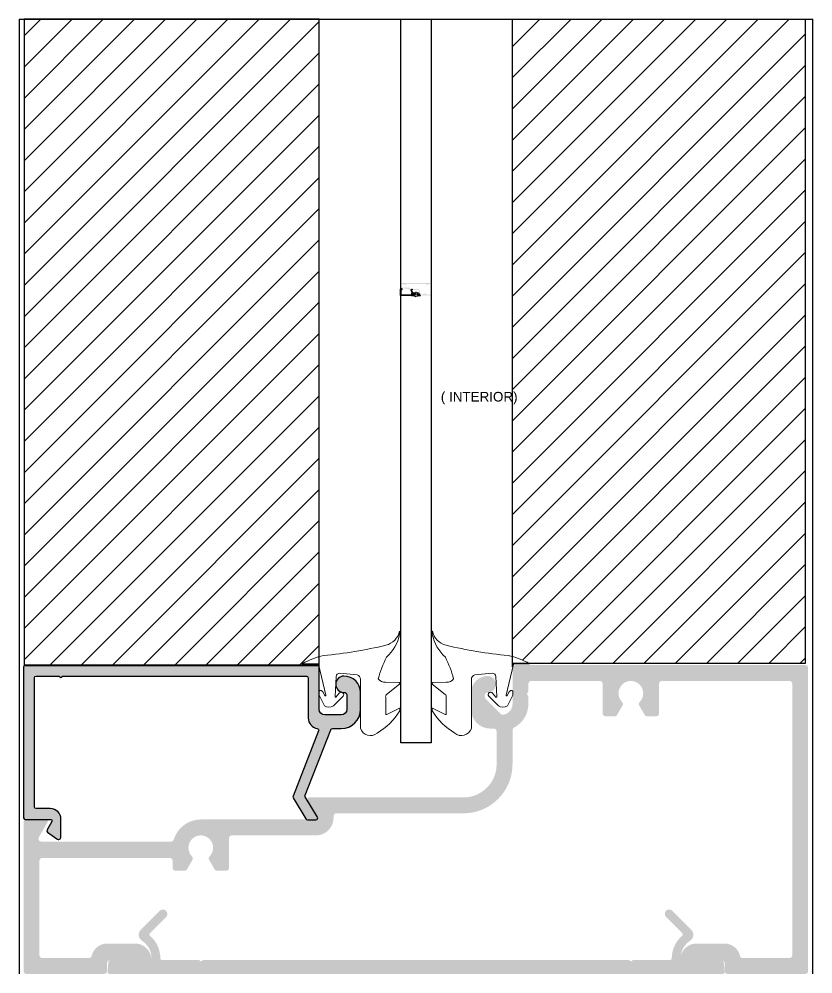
# Model space of a CAD drawing. Header units: inches. Extents: x -6061 to 13621, y -296 to 7483.
# Drawn here: x 9274.5 to 9387, y 7003.3 to 7138.5 of the extents above; entities that cross this region are included whole.
import ezdxf

# ---------------------------------------------------------------- set-up
doc = ezdxf.new("R2010")
doc.units = ezdxf.units.IN
doc.header["$MEASUREMENT"] = 0
doc.layers.get('0').update_dxf_attribs({"linetype": 'CONTINUOUS'})
doc.layers.add('Gaskets', color=104, linetype='CONTINUOUS', lineweight=15)
doc.layers.add('Glass', color=4, linetype='CONTINUOUS', lineweight=25)
doc.layers.add('MG-4500', color=4, linetype='CONTINUOUS')
doc.styles.add('stylus', font='arial.ttf')

# ---------------------------------------------------------------- blocks, each defined once
blk = doc.blocks.new('MG-5509_(Cover)')
at = {"transparency": 33554534}
h = blk.add_hatch(color=7, dxfattribs=at)
h.dxf.hatch_style = 1
edge = h.paths.add_edge_path()
edge.add_arc((239.2547164097686, 109.1910445091009), 0.006999999999824085, 225, 315.00000000156274, ccw=False)
edge.add_line((239.2497666623004, 109.1860947616327), (239.2447164097687, 109.1911450141644))
edge.add_line((239.2447164097687, 109.1911450141644), (236.8267164097687, 109.1911450141644))
edge.add_line((236.8267164097687, 109.1911450141644), (236.821666157237, 109.1860947616327))
edge.add_arc((236.8167164097688, 109.191044509101), 0.006999999999944669, 224.9999999995065, 315.00000000024676, ccw=False)
edge.add_line((236.8117666623004, 109.1860947616327), (236.8067164097687, 109.1911450141644))
edge.add_line((236.8067164097687, 109.1911450141644), (236.5962485059859, 109.1911450141644))
edge.add_arc((236.596248505986, 109.2011450141644), 0.01000000000006196, 180.0969981665302, 269.99999999934863, ccw=False)
edge.add_arc((236.4162487639292, 109.2008402855831), 0.1699999999999683, 0.0969981663727557, 49.10523899551144)
edge.add_arc((236.5340896694725, 109.3369046857059), 0.01000000000011544, 135.0000000009212, 229.1052389948249, ccw=False)
edge.add_line((236.5270186016604, 109.3439757535177), (236.6185101927774, 109.4354673446348))
edge.add_arc((236.6008325232477, 109.4531450141644), 0.02499999999998613, 315.0000000000231, 495.000000000023)
edge.add_line((236.5831548537181, 109.4708226836941), (236.4754321385213, 109.3630999684973))
edge.add_arc((236.5037164097688, 109.3348156972498), 0.04000000000003408, 135, 236.8609497076586)
edge.add_arc((236.4162487639294, 109.200840285583), 0.119999999999895, 5.9146739680746805, 56.860949707727286, ccw=False)
edge.add_arc((236.5157164097689, 109.2111450141644), 0.01999999999995266, -90.00000000032583, 5.914673968212696, ccw=False)
edge.add_line((236.5157164097687, 109.1911450141644), (236.3017038372639, 109.1911450141644))
edge.add_arc((236.301703837264, 109.1811450141644), 0.01000000000003354, 90.00000000016284, 174.999999999712)
edge.add_line((236.291741890283, 109.1820165715919), (236.2866675477985, 109.1240165715919))
edge.add_arc((236.2966294947794, 109.1231450141644), 0.00999999999992739, 174.9999999994931, 270.0000000004886)
edge.add_line((236.2966294947794, 109.1131450141644), (239.774803324758, 109.1131450141644))
edge.add_arc((239.7748033247581, 109.1231450141644), 0.009999999999976694, 269.9999999998371, 364.9999999999919)
edge.add_line((239.784765271739, 109.1240165715919), (239.7796909292545, 109.1820165715919))
edge.add_arc((239.7697289822735, 109.1811450141644), 0.01000000000000242, 4.999999999815484, 89.99999999999999)
edge.add_line((239.7697289822735, 109.1911450141644), (239.5557164097687, 109.1911450141644))
edge.add_arc((239.5557164097687, 109.2111450141644), 0.01999999999995339, 174.0853260317872, 270.0000000000814, ccw=False)
edge.add_arc((239.6551840556084, 109.200840285583), 0.1200000000001225, 123.13905029236409, 174.0853260318892, ccw=False)
edge.add_arc((239.5677164097687, 109.3348156972498), 0.04000000000004576, 303.1390502923755, 404.9999999999424)
edge.add_line((239.5960006810162, 109.3630999684973), (239.4882779658194, 109.4708226836941))
edge.add_arc((239.4706002962897, 109.4531450141644), 0.02499999999999618, 45, 225)
edge.add_line((239.4529226267601, 109.4354673446348), (239.5444142178771, 109.3439757535177))
edge.add_arc((239.5373431500653, 109.3369046857059), 0.00999999999994823, -49.1052389959861, 45.000000000172804, ccw=False)
edge.add_arc((239.6551840556081, 109.200840285583), 0.1699999999998856, 130.8947610044254, 179.9030018335889)
edge.add_arc((239.4751843135512, 109.2011450141647), 0.01000000000028778, 270.0000000021183, 359.903001832252, ccw=False)
edge.add_line((239.4751843135516, 109.1911450141644), (239.2647164097687, 109.1911450141644))
edge.add_line((239.2647164097687, 109.1911450141644), (239.2596661572369, 109.1860947616328))
blk = doc.blocks.new('MG-5504_(Glazing Bed)_On Place')
at = {"transparency": 33554534}
h = blk.add_hatch(color=7, dxfattribs=at)
h.dxf.hatch_style = 1
edge = h.paths.add_edge_path()
edge.add_arc((359.5789772065026, 557.1718060919594), 0.009999999999990905, 90, 180, ccw=False)
edge.add_line((359.5789772065026, 557.1818060919594), (359.7109772065027, 557.1818060919594))
edge.add_arc((359.7189772065026, 557.1818060919594), 0.007999999999981355, 180, 360)
edge.add_line((359.7269772065026, 557.1818060919594), (361.1107034737029, 557.1818060919594))
edge.add_arc((361.1107034737029, 557.1718060919594), 0.009999999999990905, 0, 90, ccw=False)
edge.add_line((361.1207034737029, 557.1718060919594), (361.1207034736877, 556.9438060919595))
edge.add_arc((361.1807034737029, 556.9438060919593), 0.06000000001523631, 179.9999999998914, 261.771959433601)
edge.add_arc((361.1706855418028, 556.8745266502594), 0.009999999997739241, -20.0000003750269, 81.7719596225283, ccw=False)
edge.add_line((361.1800824679862, 556.8711064487654), (361.0350081282469, 556.5003676971779))
edge.add_arc((361.0444050544338, 556.4969474957827), 0.009999999967262523, 160.0000001636783, 210.000000108377)
edge.add_line((361.0357448004338, 556.4919474957827), (361.1079132275052, 556.3726632314207))
edge.add_arc((361.1165734815336, 556.3776632314372), 0.01000000000008477, 210.0000001087506, 269.9999999996743)
edge.add_line((361.1165734815335, 556.3676632314371), (361.1650709041335, 556.3676632314371))
edge.add_arc((361.1650709041335, 556.377663231437), 0.009999999999990905, 269.9999999996743, 389.9999998217721)
edge.add_line((361.1737311581869, 556.3826632314101), (361.1038939128338, 556.4979097705827))
edge.add_arc((361.1125541669339, 556.5029097705828), 0.01000000005392641, 160.0000001641586, 209.999999822335, ccw=False)
edge.add_line((361.1031572406656, 556.5063299720076), (361.2482889312029, 556.8772262933594))
edge.add_arc((361.2576858574029, 556.8738060919594), 0.009999999981234561, 90, 160.0000001637019, ccw=False)
edge.add_line((361.2576858574029, 556.8838060919406), (361.3077034737029, 556.8838060919594))
edge.add_arc((361.3077034737028, 556.9938060919593), 0.1099999999999, 270.0000000000296, 360.0000000000592)
edge.add_line((361.4177034737028, 556.9938060919594), (361.4177034737028, 557.0878060919595))
edge.add_arc((361.3237034737029, 557.0878060919595), 0.09399999999993724, 0, 90.00000000003465)
edge.add_arc((361.3237034737028, 557.1348060919595), 0.04699999999991178, 90, 270)
edge.add_line((361.3237034737028, 557.0878060919595), (361.3297034737029, 557.0878060919595))
edge.add_arc((361.3297034737029, 557.0778060919595), 0.009999999999990905, 0, 90, ccw=False)
edge.add_line((361.3397034737029, 557.0778060919595), (361.3397034737029, 556.9938060919594))
edge.add_arc((361.3077034737029, 556.9938060919594), 0.03199999999998226, -90, 0, ccw=False)
edge.add_line((361.3077034737029, 556.9618060919595), (361.2147034737029, 556.9618060919595))
edge.add_arc((361.2147034737028, 556.9938060919594), 0.03199999999992542, 180, 270.00000000010175, ccw=False)
edge.add_line((361.1827034737029, 556.9938060919594), (361.1827034737028, 557.2338060919594))
edge.add_arc((361.1727034737028, 557.2338060919594), 0.009999999999990905, 0, 90)
edge.add_line((361.1727034737028, 557.2438060919594), (359.5169772065026, 557.2438060919594))
edge.add_arc((359.5169772065026, 557.2338060919594), 0.009999999999990905, 89.99999999967432, 180)
edge.add_line((359.5069772065026, 557.2338060919594), (359.5069772065027, 556.3788060919594))
edge.add_arc((359.5169772065026, 556.3788060919594), 0.009999999999990905, 180, 270)
edge.add_line((359.5169772065026, 556.3688060919594), (359.6619772065026, 556.3688060920231))
edge.add_arc((359.6619772065026, 556.3618060919595), 0.007000000063612788, -29.99999969941399, 90, ccw=False)
edge.add_line((359.6680393844026, 556.3583060919594), (359.6403169525026, 556.3102894314594))
edge.add_arc((359.6489772065027, 556.3052894314593), 0.009999999967285398, 149.9999998910589, 233.4960914902005)
edge.add_line((359.6430284303066, 556.2972512686647), (359.6950540421026, 556.2587488477594))
edge.add_arc((359.7039772065026, 556.2708060919593), 0.01500000002017609, 233.4960911834389, 360.0000000004343)
edge.add_line((359.7189772065229, 556.2708060919595), (359.7189772065026, 556.3708060919594))
edge.add_arc((359.6589772065026, 556.3708060919594), 0.06000000000005912, 0, 89.99999999994571)
edge.add_line((359.6589772065026, 556.4308060919594), (359.5789772065026, 556.4308060919594))
edge.add_arc((359.5789772065026, 556.4408060919594), 0.009999999999990905, 180, 270, ccw=False)
edge.add_line((359.5689772065026, 556.4408060919594), (359.5689772065026, 557.1718060919594))
at = {"layer": 'MG-4500', "color": 7}
blk.add_lwpolyline([(359.5689772065026, 557.1718060919594, -0.414213562373095), (359.5789772065026, 557.1818060919594), (359.7109772065027, 557.1818060919594, 0.9999999999999999), (359.7269772065026, 557.1818060919594), (361.1107034737029, 557.1818060919594, -0.414213562373095), (361.1207034737029, 557.1718060919594), (361.1207034736877, 556.9438060919595, 0.3727509933313053), (361.1721166749028, 556.8844237133594, -0.4757547285568658), (361.1800824679862, 556.8711064487654), (361.0350081282469, 556.5003676971779, 0.2216946623900952), (361.0357448004338, 556.4919474957827), (361.1079132275052, 556.3726632314207, 0.267949191924078), (361.1165734815335, 556.3676632314371), (361.1650709041335, 556.3676632314371, 0.5773502681536963), (361.1737311581869, 556.3826632314101), (361.1038939128338, 556.4979097705827, -0.2216946610786642), (361.1031572406656, 556.5063299720076), (361.2482889312029, 556.8772262933594, -0.3152987896640592), (361.2576858574029, 556.8838060919406), (361.3077034737029, 556.8838060919594, 0.414213562373095), (361.4177034737028, 556.9938060919594), (361.4177034737028, 557.0878060919595, 0.414213562373095), (361.3237034737028, 557.1818060919594, 1.000000000000007), (361.3237034737028, 557.0878060919595), (361.3297034737029, 557.0878060919595, -0.414213562373095), (361.3397034737029, 557.0778060919595), (361.3397034737029, 556.9938060919594, -0.414213562373095), (361.3077034737029, 556.9618060919595), (361.2147034737029, 556.9618060919595, -0.414213562373095), (361.1827034737029, 556.9938060919594), (361.1827034737028, 557.2338060919594, 0.414213562373095), (361.1727034737028, 557.2438060919594), (359.5169772065026, 557.2438060919594, 0.414213562373095), (359.5069772065026, 557.2338060919594), (359.5069772065027, 556.3788060919594, 0.414213562373095), (359.5169772065026, 556.3688060919594), (359.6619772065026, 556.3688060920231, -0.5773502674394365), (359.6680393844026, 556.3583060919594), (359.6403169525026, 556.3102894314594, 0.381343458983243), (359.6430284303066, 556.2972512686647), (359.6950540421026, 556.2587488477594, 0.6158292632805734), (359.7189772065229, 556.2708060919595), (359.7189772065026, 556.3708060919594, 0.414213562373095), (359.6589772065026, 556.4308060919594), (359.5789772065026, 556.4308060919594, -0.414213562373095), (359.5689772065026, 556.4408060919594)], format="xyb", close=True, dxfattribs=at)
blk = doc.blocks.new('MG-5503_(Flush Glaze Sill)')
at = {"transparency": 33554585}
h = blk.add_hatch(color=7, dxfattribs=at)
h.dxf.hatch_style = 1
edge = h.paths.add_edge_path()
edge.add_arc((238.7117976953899, 133.9743493058313), 0.07000000001360085, -44.821821062479216, 224.8218210624628, ccw=False)
edge.add_arc((238.7727976953899, 133.9137275275313), 0.01600000001114124, 135.1781788507817, 209.9999999292021)
edge.add_line((238.7589412889098, 133.9057275275429), (238.7897592196195, 133.8523493058484))
edge.add_arc((238.8036156260898, 133.8603493058312), 0.01599999999983267, 209.9999999291676, 270.0000000004071)
edge.add_line((238.8036156260899, 133.8443493058314), (238.8557976953899, 133.8443493058313))
edge.add_arc((238.8557976953899, 133.8603493058313), 0.01599999999996271, 269.9999999998983, 360.0000000001017)
edge.add_line((238.8717976953899, 133.8603493058313), (238.8717976953899, 134.0283372368313))
edge.add_arc((238.8877976953898, 134.0283372368314), 0.01599999999996271, 89.99999999969458, 180, ccw=False)
edge.add_line((238.8877976953898, 134.0443372368314), (239.6107640677899, 134.0443372368313))
edge.add_arc((239.6107640677899, 134.0283372368314), 0.01599999999990587, -3.0541968953912146e-10, 90.0000000003053, ccw=False)
edge.add_line((239.6267640677898, 134.0283372368313), (239.6267640677898, 132.4903372368313))
edge.add_arc((239.6107640677899, 132.4903372368312), 0.01599999999990587, -90.00000000061073, 0, ccw=False)
edge.add_line((239.6107640677899, 132.4743372368313), (239.3460113437899, 132.4743372368233))
edge.add_arc((239.3460113437899, 132.4903372368313), 0.01600000000803448, 193.0861047163566, 270, ccw=False)
edge.add_arc((239.2427640677899, 132.4663372368314), 0.08999999999857666, 13.08610476435385, 90.0000000000362)
edge.add_line((239.2427640677899, 132.5563372368299), (239.0842888981899, 132.5563372368313))
edge.add_arc((239.0842888981897, 132.4633372368313), 0.09300000000007458, 89.99999999987743, 168.7666561676795)
edge.add_arc((239.0087640677898, 132.4783372368313), 0.01599999995505811, 168.7666561865598, 270.0000000003054)
edge.add_line((239.0087640677899, 132.4623372368762), (239.2267640677899, 132.4623372368313))
edge.add_arc((239.2267640677899, 132.4463372368314), 0.01599999999996271, -1.0169287634198554e-10, 90.00000000010169, ccw=False)
edge.add_line((239.2427640677899, 132.4463372368313), (239.2427640677899, 132.4003372368313))
edge.add_arc((239.2587640677898, 132.4003372368313), 0.01599999999996271, 180, 270.0000000003054)
edge.add_line((239.2587640677899, 132.3843372368313), (239.7007640677899, 132.3843372368314))
edge.add_arc((239.7007640677899, 132.4003372368313), 0.01599999999996271, 269.9999999998983, 360.0000000001017)
edge.add_line((239.7167640677899, 132.4003372368313), (239.7167640677899, 134.1183372368313))
edge.add_arc((239.7007640677899, 134.1183372368314), 0.01599999999996271, 0, 90.00000000020356)
edge.add_line((239.7007640677899, 134.1343372368313), (238.0567640677899, 134.1343372368313))
edge.add_arc((238.0567640677898, 134.1183372368314), 0.01599999999996271, 89.99999999989822, 180.0000000001018)
edge.add_line((238.0407640677899, 134.1183372368313), (238.0407640678054, 133.9138573131313))
edge.add_arc((237.9787640677835, 133.9138573131242), 0.06200000002195338, -81.71632339527412, 0, ccw=False)
edge.add_arc((237.9853914847898, 133.8683372368314), 0.01600000000145824, 225.000000000144, 278.2836765541113, ccw=False)
edge.add_line((237.9740777762898, 133.8570235283313), (237.8884503592909, 133.9426509453324))
edge.add_arc((237.8997640677898, 133.9539646538313), 0.01599999999990511, 179.9999999998982, 225.0000000002159, ccw=False)
edge.add_line((237.8837640677899, 133.9539646538313), (237.8837640677899, 133.9623372368313))
edge.add_arc((237.8997640677899, 133.9623372368313), 0.01600000000004798, 90.00000000020361, 180, ccw=False)
edge.add_arc((237.8997640677898, 134.0253372368313), 0.04699999999999704, 270.0000000000347, 450.0000000000347)
edge.add_arc((237.8997640677899, 133.9783372368313), 0.09400000000002251, 90.00000000003465, 179.9999999999827)
edge.add_line((237.8057640677899, 133.9783372368313), (237.8057640677899, 133.8843372368313))
edge.add_arc((237.9157640677899, 133.8843372368314), 0.1100000000000421, 180, 269.9999999999556)
edge.add_line((237.9157640677899, 133.7743372368313), (237.9347640677898, 133.7743372368313))
edge.add_arc((237.9347640677898, 133.7583372368313), 0.01600000000004798, 2.036131263594143e-10, 90, ccw=False)
edge.add_line((237.9507640677899, 133.7583372368313), (237.9507640677899, 133.5723372368313))
edge.add_arc((237.7627640677898, 133.5723372368313), 0.1880000000000166, -89.99999999999142, 0, ccw=False)
edge.add_line((237.7627640677899, 133.3843372368313), (236.8887640677899, 133.3843372368313))
edge.add_arc((236.8887640677898, 133.3743372368314), 0.009999999999962483, 89.99999999983716, 210.0000001087129)
edge.add_line((236.8801038137615, 133.3693372368149), (236.9349520892899, 133.2743372368313))
edge.add_arc((236.9262918352898, 133.2693372368313), 0.009999999967277783, -89.99999999967429, 30.000000108214124, ccw=False)
edge.add_line((236.9262918352899, 133.2593372368641), (236.2737640677898, 133.2593372368313))
edge.add_arc((236.2737640677765, 133.0993372368214), 0.1600000000099158, 89.99999999520627, 163.1556499524295)
edge.add_arc((236.1053152624899, 133.1503372368313), 0.01599999999999591, 270, 343.15565014630204, ccw=False)
edge.add_line((236.1053152624899, 133.1343372368313), (235.3696286050899, 133.1343372368838))
edge.add_arc((235.3696286050899, 133.1503372368313), 0.01599999994755308, 149.9999998916583, 270, ccw=False)
edge.add_line((235.3557721986899, 133.1583372368313), (235.4054243218182, 133.2443372368149))
edge.add_arc((235.3967640677899, 133.2493372368313), 0.009999999999978701, 329.9999998916506, 450)
edge.add_line((235.3967640677899, 133.2593372368313), (235.2847640677899, 133.2593372368313))
edge.add_arc((235.2847640677899, 133.2433372368313), 0.01600000000004798, 90, 179.9999999997964)
edge.add_line((235.2687640677898, 133.2433372368313), (235.2687640677899, 132.4003372368313))
edge.add_arc((235.2847640677898, 132.4003372368313), 0.01599999999996271, 180, 270.0000000003054)
edge.add_line((235.2847640677899, 132.3843372368313), (235.7267640677899, 132.3843372368314))
edge.add_arc((235.7267640677899, 132.4003372368313), 0.01599999999996271, 269.9999999998983, 360.0000000001017)
edge.add_line((235.7427640677899, 132.4003372368313), (235.7427640677899, 132.4463372368313))
edge.add_arc((235.7587640677898, 132.4463372368314), 0.01599999999996271, 89.99999999969458, 180, ccw=False)
edge.add_line((235.7587640677899, 132.4623372368314), (235.9767640677899, 132.4623372368313))
edge.add_arc((235.9767640677715, 132.4783372368089), 0.0159999999775664, 270.000000065952, 371.2333438790975)
edge.add_arc((235.9012392373899, 132.4633372368314), 0.09300000000022952, 11.23334383223126, 90.0000000000175)
edge.add_line((235.9012392373899, 132.5563372368316), (235.7427640677899, 132.5563372368314))
edge.add_arc((235.7427640677857, 132.466337236828), 0.0900000000033856, 89.99999999734021, 166.9138952329576)
edge.add_arc((235.6395167917899, 132.4903372368313), 0.0159999999999371, 269.99999999979644, 346.91389528348265, ccw=False)
edge.add_line((235.6395167917898, 132.4743372368314), (235.3747640677898, 132.4743372368313))
edge.add_arc((235.3747640677898, 132.4903372368312), 0.01599999999990587, 179.9999999996947, 270.00000000010175, ccw=False)
edge.add_line((235.3587640677899, 132.4903372368313), (235.3587640677898, 133.0253372368313))
edge.add_arc((235.3747640677898, 133.0253372368314), 0.01599999999996271, 89.99999999969458, 180, ccw=False)
edge.add_line((235.3747640677898, 133.0413372368314), (236.0977640677899, 133.0413372368313))
edge.add_arc((236.0977640677899, 133.0253372368314), 0.01599999999996271, -1.0169287634198554e-10, 90.00000000010169, ccw=False)
edge.add_line((236.1137640677898, 133.0253372368313), (236.1137640677899, 132.9853372368313))
edge.add_arc((236.1297640677898, 132.9853372368312), 0.01599999999990587, 180, 270.0000000006107)
edge.add_line((236.1297640677899, 132.9693372368313), (236.1819461370899, 132.9693372368313))
edge.add_arc((236.1819461371195, 132.9853372368484), 0.016000000017101, 269.9999998939476, 329.9999999645603)
edge.add_line((236.1958025435899, 132.9773372368313), (236.2266204742899, 133.0307154585313))
edge.add_arc((236.2127640677923, 133.0387154585125), 0.01600000002264161, 330.0000001245708, 404.8218212033223)
edge.add_arc((236.2737640677899, 133.0993372368313), 0.07000000001362114, -44.821821062463016, 224.8218210624135, ccw=False)
edge.add_arc((236.33476406779, 133.0387154585313), 0.0160000000111614, 135.1781788508535, 209.9999999292394)
edge.add_line((236.3209076613099, 133.0307154585429), (236.3517255920194, 132.9773372368484))
edge.add_arc((236.3655819984897, 132.9853372368312), 0.01599999999983267, 209.9999999291676, 270.0000000004071)
edge.add_line((236.3655819984899, 132.9693372368314), (236.4177640677898, 132.9693372368313))
edge.add_arc((236.4177640677899, 132.9853372368313), 0.01599999999996271, 269.9999999998983, 360.0000000001017)
edge.add_line((236.4337640677898, 132.9853372368313), (236.4337640677899, 133.1533372368313))
edge.add_arc((236.4497640677898, 133.1533372368314), 0.01599999999990587, 89.99999999938927, 180, ccw=False)
edge.add_line((236.4497640677899, 133.1693372368313), (236.9262918352899, 133.1693372368314))
edge.add_arc((236.9262918352899, 133.2693372368313), 0.0999999999999659, 270, 360.0000000000163)
edge.add_line((237.0262918352898, 133.2693372368313), (237.0262918352899, 133.2783372368313))
edge.add_arc((237.0422918352898, 133.2783372368314), 0.01599999999996271, 89.99999999969458, 180, ccw=False)
edge.add_line((237.0422918352899, 133.2943372368314), (237.7627640677899, 133.2943372368314))
edge.add_arc((237.7627640677898, 133.5723372368314), 0.2780000000000769, 270.0000000000176, 359.9999999999824)
edge.add_line((238.0407640677899, 133.5723372368313), (238.0407640678336, 133.7655420756313))
edge.add_arc((238.0567640677897, 133.7655420756314), 0.01599999995610801, 117.66400446235471, 180, ccw=False)
edge.add_arc((237.9787640677899, 133.9143372368314), 0.1520000000334976, 297.6640045017442, 359.9999999999893)
edge.add_line((238.1307640678233, 133.9143372368313), (238.1307640677898, 133.9534486930313))
edge.add_arc((238.114764067771, 133.9534486930727), 0.01600000001886315, 0, 48.18968506201943)
edge.add_arc((238.1307640677899, 133.9713372368313), 0.00799999994797088, 131.8103149090757, 228.1896850912117, ccw=False)
edge.add_arc((238.1147640677898, 133.9892257806313), 0.01600000003712648, 311.8103149369633, 360)
edge.add_line((238.130764067827, 133.9892257806313), (238.1307640677899, 134.0283372368313))
edge.add_arc((238.1467640677898, 134.0283372368314), 0.01599999999990587, 89.99999999938927, 180, ccw=False)
edge.add_line((238.1467640677899, 134.0443372368313), (238.5357976953899, 134.0443372368313))
edge.add_arc((238.5357976953899, 134.0283372368314), 0.01599999999996271, -1.0169287634198554e-10, 90.00000000010169, ccw=False)
edge.add_line((238.5517976953899, 134.0283372368313), (238.5517976953899, 133.8603493058313))
edge.add_arc((238.5677976953898, 133.8603493058313), 0.01599999999996271, 180, 270.0000000002036)
edge.add_line((238.5677976953899, 133.8443493058313), (238.6199797646898, 133.8443493058313))
edge.add_arc((238.6199797646898, 133.8603493058314), 0.01600000000001955, 270, 329.9999998915354)
edge.add_line((238.6338361711353, 133.8523493058051), (238.6646541017899, 133.9057275275313))
edge.add_arc((238.6507976953833, 133.9137275275832), 0.01599999997918063, 329.9999997425543, 404.8218210011841)

msp = doc.modelspace()

# ---------------------------------------------------------------- hatches: boundary and pattern name
h = msp.add_hatch()
h.set_pattern_fill('ANSI31', color=256, scale=25)
h.set_pattern_definition([(45, (-223937.7967102512, -168125.0193546018), (-2.209708691207961, 2.209708691207961), [])])
h.paths.add_polyline_path([(9385.909609643364, 7138.52840271077), (9344.407067461521, 7138.52840271077), (9344.407067461521, 7048.219359673938, -0.06640586858509168), (9346.795757752203, 7047.222281603579), (9385.909609643364, 7047.222281603579)])
h.paths.add_polyline_path([(9317.005664259661, 7138.528402710799), (9275.182019917556, 7138.528402710799), (9275.182019917556, 7046.935916735994, -0.198912367433099), (9275.358796612854, 7047.009140040725), (9316.75195329287, 7047.009140040725, -0.1989123673832817), (9316.928729988169, 7046.935916736024), (9316.958242187276, 7046.935916736024), (9316.914814242453, 7047.120532816421, 0.348053871287607), (9316.841807020304, 7047.178358840058), (9314.584909631987, 7047.178358840058, -0.0674956772476835), (9317.005664259661, 7048.207756109245)])

# ---------------------------------------------------------------- linework, layer by layer
at = {"color": 8}
for p, q in [((9274.483247418131, 7138.52840271077), (9386.983661469625, 7138.52840271077)), ((9317.006882373273, 7046.762855218345), (9317.005664259661, 7138.528402710799)), ((9344.406935963372, 7046.757679100963), (9344.407067461521, 7138.52840271077))]:
    msp.add_line(p, q, dxfattribs=at)
for points in [[(9274.483247418131, 7138.52840271077), (9274.483279508713, 7003.259139775066)], [(9386.983661469625, 7003.259139775066), (9386.983661469625, 7138.52840271077)]]:
    msp.add_lwpolyline(points, dxfattribs=at)
for points in [[(9317.005664259661, 7138.528402710799), (9275.182019917556, 7138.528402710799), (9275.182019917556, 7046.935916736024), (9317.005664259661, 7046.935916736024)], [(9344.407067461521, 7138.52840271077), (9385.909609643364, 7138.52840271077), (9385.909609643364, 7047.222281603579), (9344.407067461521, 7047.222281603579)]]:
    msp.add_lwpolyline(points, close=True)
at = {"layer": 'Gaskets', "color": 104, "lineweight": 9}
for points in [[(9330.426946541762, 7099.740708693993), (9330.426946541762, 7099.460965840066, -0.3543225883179162), (9330.40712660167, 7099.43650838764), (9330.308573322896, 7099.427261638819, -0.4034372864885954), (9330.288194680355, 7099.446107643853), (9330.282490184154, 7099.558207075854, -0.6811238327514352), (9330.28764181142, 7099.56358097984), (9330.306518857718, 7099.540077122867, 0.20595699984667), (9330.316292104866, 7099.53489044794, -0.05381875384666015), (9330.325399001713, 7099.537330195293, 0.4353066222174155), (9330.328349634046, 7099.557610439886), (9330.273358736218, 7099.61125793909, 0.3617977342391479), (9330.222171398435, 7099.61125793909), (9330.191946885085, 7099.552207306238), (9330.191946885085, 7099.528469907149, 0.4831409506658054), (9330.213455686348, 7099.532775835221), (9330.223910452713, 7099.553201658455, -0.8874058813421423), (9330.229498694362, 7099.551137023002), (9330.188458418388, 7099.37667325465, -0.3470172982465817), (9330.185540690874, 7099.374371012476), (9330.096729149665, 7099.374371012476, 0.364024500551719), (9330.09670757517, 7099.373516494379, 0.0836422207557383), (9330.218183789433, 7099.327003023427, -0.03399609285977451), (9330.570235888097, 7099.268754844808, -0.2845723764072958), (9330.647598958984, 7099.188707402602, 0.6388423526859479), (9330.648266007369, 7099.188611109268), (9330.648266007369, 7099.206342984879, 0.1654522967445353), (9330.57398228819, 7099.336392056968, -0.04793402350014851), (9330.527619710281, 7099.458217825282, -0.2956432545126504), (9330.568813772845, 7099.478020084534), (9330.645441490897, 7099.479744122247, 0.6213868075735517), (9330.6484411406, 7099.488656261936), (9330.574593494764, 7099.547383234778, -0.3029255108183617), (9330.569504073328, 7099.563234070447), (9330.569504073328, 7099.65734824376, -0.5540066745924378), (9330.575254230413, 7099.660945040981), (9330.647684759142, 7099.625701241042, 0.1034648629113122), (9330.64927308765, 7099.625301313165), (9330.64927308765, 7099.64057156926, 0.117149975981137), (9330.520520820342, 7099.766965758587, 0.5244153661041037), (9330.426946541762, 7099.740708693993)], [(9331.054989556871, 7099.537881779805), (9331.054989556871, 7099.46096042556, 0.3543225883179162), (9331.074809496962, 7099.436502973134), (9331.173362775737, 7099.427256224313, 0.4034372864885954), (9331.193741418278, 7099.446102229347), (9331.19944591445, 7099.558201661348, 0.6811238327514352), (9331.194294287214, 7099.563575565342), (9331.175417240915, 7099.540071708361, -0.20595699984667), (9331.165643993738, 7099.534885033434, 0.05381875384666018), (9331.15653709692, 7099.537324780795, -0.4353066222174156), (9331.153586464587, 7099.55760502538), (9331.208577362415, 7099.611252524584, -0.3617977342391479), (9331.259764700199, 7099.611252524584), (9331.289989213548, 7099.552201891733), (9331.289989213548, 7099.528464492643, -0.4831409506658055), (9331.268480412285, 7099.532770420716), (9331.258025645891, 7099.553196243949, 0.8874058813420931), (9331.252437404271, 7099.551131608496), (9331.293477680216, 7099.376667840144, 0.3470172982466126), (9331.296395407759, 7099.374365597971), (9331.385206948968, 7099.374365597971, -0.3640245005517189), (9331.385228523463, 7099.373511079873, -0.0836422207557383), (9331.26375230917, 7099.326997608921, 0.03399609285976747), (9330.911700210536, 7099.26874943031, 0.2845723764072959), (9330.83433713965, 7099.188701988096, -0.6388423526859534), (9330.833670091264, 7099.188605694762), (9330.833670091264, 7099.20633757038, -0.1654522967445547), (9330.907953810443, 7099.33638664247, 0.04793402350014868), (9330.954316388323, 7099.458212410776, 0.2956432545126241), (9330.913122325788, 7099.478014670029), (9330.836494607707, 7099.479738707741, -0.6213868075735517), (9330.833494958033, 7099.48865084743), (9330.907342603869, 7099.547377820272, 0.3029255108183616), (9330.912432025276, 7099.563228655948), (9330.912432025276, 7099.657342829254, 0.5540066745924461), (9330.90668186822, 7099.660939626476), (9330.834251339491, 7099.625695826537, -0.1034648629113122), (9330.832663010953, 7099.625295898659), (9330.832663010953, 7099.640566154754, -0.117149975981137), (9330.96141527829, 7099.766960344088, -0.5244153661041037), (9331.054989556871, 7099.740703279487), (9331.054989556871, 7099.537881779805)], [(9322.87695329287, 7038.01991680215), (9322.87695329287, 7045.013488150318, 0.3543225883179162), (9322.381454790593, 7045.624924460979), (9319.91762282123, 7045.856093181501, 0.4034372864885954), (9319.408156757709, 7045.384943055658), (9319.265544352675, 7042.58245725563, 0.6811238327514352), (9319.394335034303, 7042.448109655961), (9319.866261191783, 7043.035706080293, -0.20595699984667), (9320.110592370474, 7043.165372953488, 0.05381875384666015), (9320.338264791644, 7043.104379269644, -0.4353066222174155), (9320.412030599982, 7042.597373154829), (9319.037258154276, 7041.25618567472, -0.3617977342391479), (9317.757574709685, 7041.25618567472), (9317.00196187594, 7042.732451496006), (9317.00196187594, 7043.325886473263, -0.4831409506658054), (9317.53968190751, 7043.218238271453), (9317.801051066635, 7042.707592690596, 0.8874058813421423), (9317.940757107863, 7042.759208576928), (9316.914750208525, 7047.120802785706, 0.3470172982465817), (9316.841807020683, 7047.178358840058), (9314.621518490458, 7047.178358840058, -0.364024500551719), (9314.620979128085, 7047.199721792509, -0.0836422207557383), (9317.657884484652, 7048.362558566296, 0.03399609285977451), (9326.459186951251, 7049.81876303177, 0.2845723764072958), (9328.39326372341, 7051.81994908693, -0.6388423526859479), (9328.409939933044, 7051.822356420278), (9328.409939933044, 7051.379059530009, -0.1654522967445353), (9326.552846953564, 7048.127832727769, 0.04793402350014851), (9325.393782505853, 7045.082188519911, 0.2956432545126504), (9326.423634069943, 7044.587132038607), (9328.33932702124, 7044.544031095778, -0.6213868075735517), (9328.414318263822, 7044.321227603563), (9326.568127117935, 7042.85305328251, 0.3029255108183617), (9326.440891582024, 7042.4567823908), (9326.440891582024, 7040.103928057972, 0.5540066745924378), (9326.584645509138, 7040.014008127444), (9328.395408727374, 7040.89510312592, -0.1034648629113122), (9328.43511694009, 7040.90510132286), (9328.43511694009, 7040.523344920482, -0.117149975981137), (9325.216310257383, 7037.363490187301, -0.5244153661041037), (9322.87695329287, 7038.01991680215)], [(9338.5780286706, 7043.090589656873), (9338.5780286706, 7045.013623512961, -0.3543225883179162), (9339.073527172877, 7045.625059823622), (9341.53735914224, 7045.856228544144, -0.4034372864885954), (9342.046825205762, 7045.385078418301), (9342.189437610068, 7042.582592618273, -0.6811238327514352), (9342.060646929167, 7042.44824501843), (9341.588720771688, 7043.035841442936, 0.20595699984667), (9341.344389592268, 7043.165508316131, -0.05381875384666018), (9341.116717171826, 7043.104514632112, 0.4353066222174156), (9341.042951363488, 7042.597508517472), (9342.417723809194, 7041.256321037363, 0.3617977342391479), (9343.697407253785, 7041.256321037363), (9344.45302008753, 7042.732586858649), (9344.45302008753, 7043.326021835877, 0.4831409506658055), (9343.91530005596, 7043.218373634067), (9343.653930896107, 7042.707728053239, -0.8874058813420931), (9343.514224855608, 7042.759343939571), (9344.540231754218, 7047.120938148379, -0.3470172982466126), (9344.613174942788, 7047.178494202701), (9346.833463473013, 7047.178494202701, 0.3640245005517189), (9346.834002835385, 7047.199857155123, 0.0836422207557383), (9343.797097478091, 7048.362693928939, -0.03399609285976747), (9334.995795012219, 7049.818898394209, -0.2845723764072959), (9333.06171824006, 7051.820084449573, 0.6388423526859534), (9333.045042030426, 7051.822491782921), (9333.045042030426, 7051.379194892477, 0.1654522967445547), (9334.902135009906, 7048.127968090237, -0.04793402350014868), (9336.06119945689, 7045.082323882554, -0.2956432545126241), (9335.031347893528, 7044.58726740125), (9333.115654941503, 7044.54416645845, 0.6213868075735517), (9333.040663699649, 7044.321362966235), (9334.886854845536, 7042.853188645182, -0.3029255108183616), (9335.014090380719, 7042.456917753268), (9335.014090380719, 7040.104063420615, -0.5540066745924461), (9334.870336454333, 7040.014143490087), (9333.059573236096, 7040.895238488563, 0.1034648629113122), (9333.019865022652, 7040.905236685503), (9333.019865022652, 7040.523480283126, 0.117149975981137), (9336.238671706087, 7037.363625549769, 0.5244153661041037), (9338.5780286706, 7038.020052164793), (9338.5780286706, 7043.090589656873)]]:
    msp.add_lwpolyline(points, format="xyb", dxfattribs=at)
at = {"layer": 'Glass'}
for points in [[(9332.89984982548, 7138.52840271077), (9332.89984982548, 7035.996599185659), (9328.577081973344, 7035.996599185659), (9328.577081973344, 7138.52840271077)], [(9330.65495168898, 7099.821641398652), (9330.827862403066, 7099.821641398652)]]:
    msp.add_lwpolyline(points, dxfattribs=at)

# ---------------------------------------------------------------- block references
at = {"color": 1, "xscale": -1, "rotation": 180}
msp.add_blockref('MG-5504_(Glazing Bed)_On Place', (8969.00924306806, 7656.624945856409), dxfattribs=at)
at = {"color": 1, "xscale": 25, "yscale": 25, "zscale": 25}
msp.add_blockref('MG-5504_(Glazing Bed)_On Place', (287.4343664502958, -6884.086012258253), dxfattribs=at)
at = {"layer": 'MG-4500', "xscale": -1, "rotation": 180}
for name, p in [('MG-5503_(Flush Glaze Sill)', (9093.247488727993, 7233.515477011907)), ('MG-5509_(Cover)', (9092.705813184028, 7210.244284789241))]:
    msp.add_blockref(name, p, dxfattribs=at)
at = {"layer": 'MG-4500', "xscale": 25, "yscale": 25, "zscale": 25}
for name, p in [('MG-5503_(Flush Glaze Sill)', (3393.390507948643, 3693.650708854286)), ('MG-5509_(Cover)', (3379.848619349534, 4275.430514420965))]:
    msp.add_blockref(name, p, dxfattribs=at)

# ---------------------------------------------------------------- texts
at = {"insert": (9314.5453106867, 7085.711046110119), "char_height": 1.134, "width": 50.28831386544525, "attachment_point": 1, "style": 'stylus'}
msp.add_mtext('\\pxqc;{\\H1.2x;( INTERIOR)}', dxfattribs=at)

doc.saveas('drawing.dxf')
